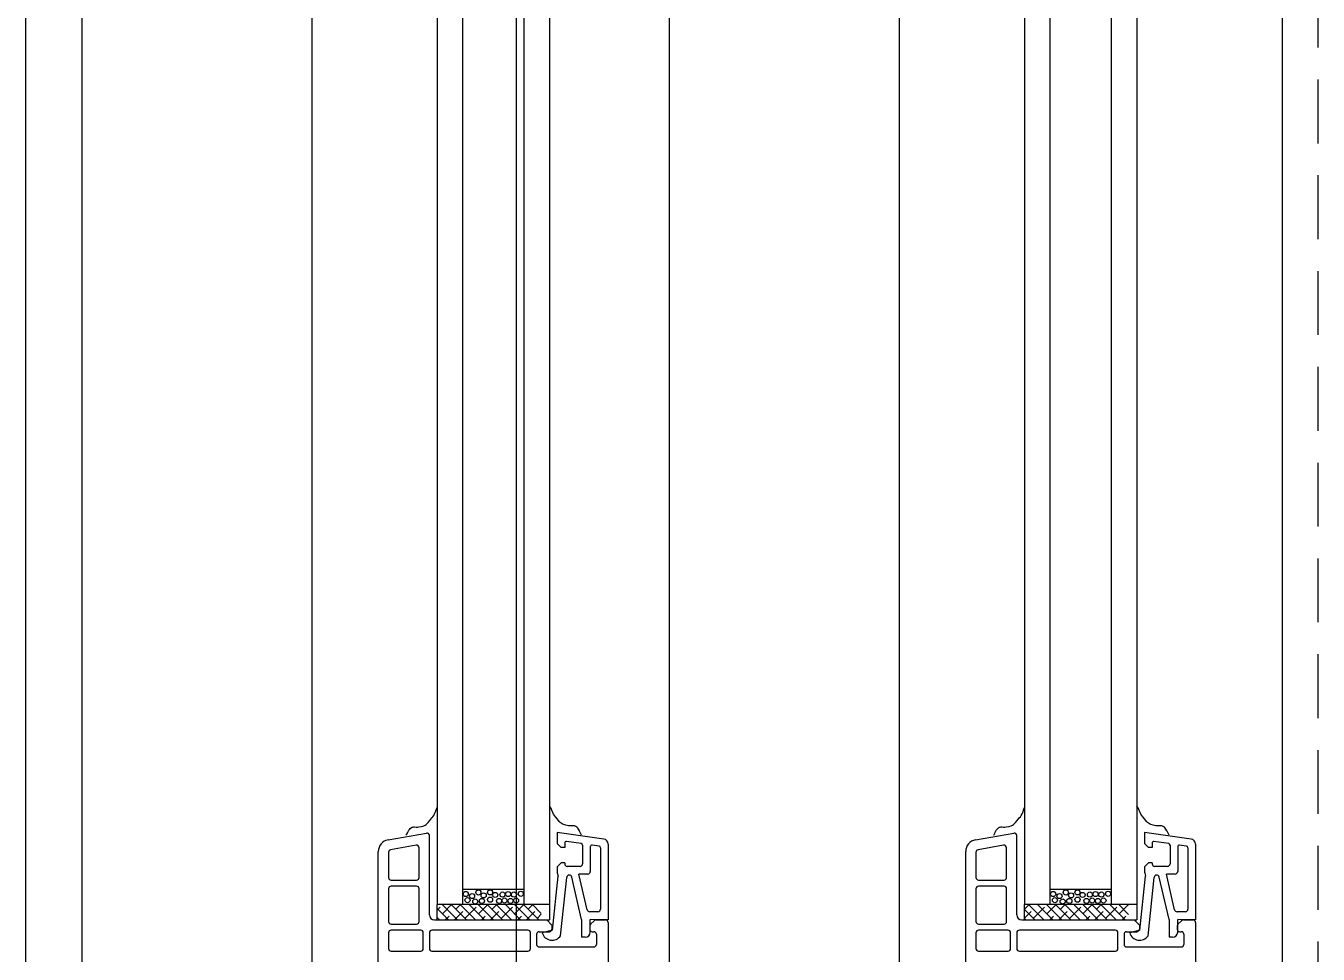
# Model space of a CAD drawing. Header units: millimetres. Extents: x 184384 to 428726, y 73696 to 101396.
# Drawn here: x 370172.1 to 370425.1, y 80314.1 to 80495.8 of the extents above; entities that cross this region are included whole.
import ezdxf

# ---------------------------------------------------------------- set-up
doc = ezdxf.new("R2010")
doc.units = ezdxf.units.MM
doc.header["$LTSCALE"] = 100
doc.header["$MEASUREMENT"] = 0
doc.linetypes.add('CEN', pattern=[62, 60, -1, 0, -1])
doc.linetypes.add('HIDDEN2', pattern=[0.1875, 0.125, -0.0625])
doc.layers.get('DEFPOINTS').update_dxf_attribs({"color": 171, "linetype": 'CONTINUOUS'})
for name, color, linetype in [('CEN(ST)', 1, 'CEN'), ('WIN', 4, 'CONTINUOUS'), ('WIN-G', 252, 'CONTINUOUS'), ('WIN2', 5, 'CONTINUOUS')]:
    doc.layers.add(name, color=color, linetype=linetype)

# ---------------------------------------------------------------- blocks, each defined once
blk = doc.blocks.new('PW1-SEC')
at = {"layer": 'WIN-G', "linetype": 'HIDDEN2'}
blk.add_line((253.0000939518213, 89.49999809270957), (253.0000939514721, 1110.500001854467), dxfattribs=at)
at = {"ltscale": 1000}
blk.add_wipeout([(246.00000000174623, -6.947899582632852e-10), (246.00000000133878, 1199.999999999247), (-2.9103830456733704e-10, 1199.999999999182), (5.820766091346741e-11, -7.59800729415412e-10)], dxfattribs=at).dxf.layer = 'DEFPOINTS'
at = {"layer": 'WIN-G'}
for p, q in [((246, 53.00000000005821), (245.9999999996508, 1146.999999999272)), ((0, 64), (-3.492459654808044e-10, 1135.999999999214)), ((80.50005599079304, 1072.622115603823), (80.50005599108408, 127.9999558478885)), ((85.50005599079304, 1072.000004968781), (85.50005599108408, 127.9999558478885)), ((97.50005599079304, 1072.000004968781), (97.50005599108408, 127.9999558478885)), ((102.500055990793, 1072.622115603823), (102.5000559910841, 127.9999558478885)), ((195.5000901368039, 1072.622115603852), (195.500090137095, 127.9999558479176)), ((200.5000901368039, 1072.00000496881), (200.500090137095, 127.9999558479176)), ((212.5000901368039, 1072.00000496881), (212.500090137095, 127.9999558479176)), ((217.5000901368039, 1072.622115603852), (217.500090137095, 127.9999558479176)), ((80.37777982276748, 146.681759774714), (80.50009013709496, 147.0197453126602)), ((102.7882320582576, 146.9312222749286), (102.500090137095, 147.2692078128748)), ((103.0096211805649, 146.3063997328572), (102.7882320582576, 146.9312222749286)), ((195.3777798227675, 146.6817597747431), (195.500090137095, 147.0197453126893)), ((217.7882320582576, 146.9312222749577), (217.500090137095, 147.2692078129039)), ((218.0096211805649, 146.3063997328863), (217.7882320582576, 146.9312222749577)), ((78.74393501129816, 144.0404609293037), (79.07916532081435, 144.4662904143624)), ((79.07916532081435, 144.4662904143624), (79.4968543573923, 144.9601876735978)), ((79.4968543573923, 144.9601876735978), (79.6963662840135, 145.2086967975192)), ((79.6963662840135, 145.2086967975192), (79.87481961768935, 145.4693650603585)), ((79.87481961768935, 145.4693650603585), (80.0278234258003, 145.7554367706471)), ((80.0278234258003, 145.7554367706471), (80.15639070046018, 146.0569372326427)), ((80.15639070046018, 146.0569372326427), (80.37777982276748, 146.681759774714)), ((103.13818845895, 146.0048992708616), (103.0096211805649, 146.3063997328572)), ((103.2911922633357, 145.7188275605731), (103.13818845895, 146.0048992708616)), ((103.4696455970115, 145.4581592977338), (103.2911922633357, 145.7188275605731)), ((103.6691575236327, 145.2096501738124), (103.4696455970115, 145.4581592977338)), ((104.0868465602107, 144.715752914577), (103.6691575236327, 145.2096501738124)), ((104.4220768734522, 144.2899234295182), (104.0868465602107, 144.715752914577)), ((104.6004895679362, 144.0927833319001), (104.4220768734522, 144.2899234295182)), ((193.7439350112982, 144.0404609293328), (194.0791653208144, 144.4662904143916)), ((194.0791653208144, 144.4662904143916), (194.4968543573923, 144.9601876736269)), ((194.4968543573923, 144.9601876736269), (194.6963662840135, 145.2086967975483)), ((194.6963662840135, 145.2086967975483), (194.8748196176894, 145.4693650603876)), ((194.8748196176894, 145.4693650603876), (195.0278234258003, 145.7554367706762)), ((195.0278234258003, 145.7554367706762), (195.1563907004602, 146.0569372326718)), ((195.1563907004602, 146.0569372326718), (195.3777798227675, 146.6817597747431)), ((218.13818845895, 146.0048992708907), (218.0096211805649, 146.3063997328863)), ((218.2911922633357, 145.7188275606022), (218.13818845895, 146.0048992708907)), ((218.4696455970115, 145.4581592977629), (218.2911922633357, 145.7188275606022)), ((218.6691575236327, 145.2096501738415), (218.4696455970115, 145.4581592977629)), ((219.0868465602107, 144.7157529146061), (218.6691575236327, 145.2096501738415)), ((219.4220768734522, 144.2899234295473), (219.0868465602107, 144.7157529146061)), ((219.6004895679362, 144.0927833319292), (219.4220768734522, 144.2899234295473)), ((74.47781980779837, 141.5801475048356), (74.7526833973534, 142.138408035069)), ((74.7526833973534, 142.138408035069), (74.76816068214248, 142.1694154143624)), ((74.76816068214248, 142.1694154143624), (74.98733559992979, 142.5464035868936)), ((74.98733559992979, 142.5464035868936), (75.11924661693047, 142.7202369794541)), ((75.11924661693047, 142.7202369794541), (75.2707546762831, 142.8799714446359)), ((75.2707546762831, 142.8799714446359), (75.50659665089916, 143.0606310367875)), ((75.50659665089916, 143.0606310367875), (75.63665070009301, 143.1274798289232)), ((75.63665070009301, 143.1274798289232), (75.77301297706435, 143.1723374724679)), ((75.77301297706435, 143.1723374724679), (75.92578404393862, 143.1933123916679)), ((75.92578404393862, 143.1933123916679), (76.08252254870604, 143.193376466661)), ((76.08252254870604, 143.193376466661), (76.40057645362685, 143.1718720794015)), ((76.40057645362685, 143.1718720794015), (76.66509175670217, 143.1721975431137)), ((76.66509175670217, 143.1721975431137), (76.92668528479408, 143.1960354000621)), ((76.92668528479408, 143.1960354000621), (77.44662747901748, 143.2965516448312)), ((77.44662747901748, 143.2965516448312), (77.93131316077779, 143.4424721449905)), ((77.93131316077779, 143.4424721449905), (78.15871289742063, 143.5439174920612)), ((78.15871289742063, 143.5439174920612), (78.3673122934706, 143.6722459197335)), ((78.3673122934706, 143.6722459197335), (78.56552231308888, 143.8433208316856)), ((78.56552231308888, 143.8433208316856), (78.74393501129816, 144.0404609293037)), ((104.7986995875544, 143.9217084199481), (104.6004895679362, 144.0927833319001)), ((105.0072989836044, 143.7933799922757), (104.7986995875544, 143.9217084199481)), ((105.2346987202473, 143.691934645205), (105.0072989836044, 143.7933799922757)), ((105.7193844020076, 143.5460141450458), (105.2346987202473, 143.691934645205)), ((106.239326596231, 143.4454979002767), (105.7193844020076, 143.5460141450458)), ((106.5009201243229, 143.4216600433283), (106.239326596231, 143.4454979002767)), ((106.7654354273982, 143.4213345796161), (106.5009201243229, 143.4216600433283)), ((107.083489332319, 143.4428389668756), (106.7654354273982, 143.4213345796161)), ((107.2402278370864, 143.4427748918824), (107.083489332319, 143.4428389668756)), ((107.3929989039607, 143.4217999726825), (107.2402278370864, 143.4427748918824)), ((107.529361180932, 143.3769423291378), (107.3929989039607, 143.4217999726825)), ((107.6594152301259, 143.3100935370021), (107.529361180932, 143.3769423291378)), ((107.8952572047419, 143.1294339448505), (107.6594152301259, 143.3100935370021)), ((108.0467652640946, 142.9696994796686), (107.8952572047419, 143.1294339448505)), ((108.1786762810952, 142.7958660945587), (108.0467652640946, 142.9696994796686)), ((108.3978511988826, 142.418877914577), (108.1786762810952, 142.7958660945587)), ((108.4133284836716, 142.3878705352836), (108.3978511988826, 142.418877914577)), ((108.8054025396414, 141.5874554962211), (108.4133284836716, 142.3878705352836)), ((189.4778198077984, 141.5801475048647), (189.7526833973534, 142.1384080350981)), ((189.7526833973534, 142.1384080350981), (189.7681606821425, 142.1694154143916)), ((189.7681606821425, 142.1694154143916), (189.9873355999298, 142.5464035869227)), ((189.9873355999298, 142.5464035869227), (190.1192466169305, 142.7202369794832)), ((190.1192466169305, 142.7202369794832), (190.2707546762831, 142.879971444665)), ((190.2707546762831, 142.879971444665), (190.5065966508992, 143.0606310368166)), ((190.5065966508992, 143.0606310368166), (190.636650700093, 143.1274798289523)), ((190.636650700093, 143.1274798289523), (190.7730129770644, 143.172337472497)), ((190.7730129770644, 143.172337472497), (190.9257840439386, 143.193312391697)), ((190.9257840439386, 143.193312391697), (191.082522548706, 143.1933764666901)), ((191.082522548706, 143.1933764666901), (191.4005764536269, 143.1718720794306)), ((191.4005764536269, 143.1718720794306), (191.6650917567022, 143.1721975431428)), ((191.6650917567022, 143.1721975431428), (191.9266852847941, 143.1960354000912)), ((191.9266852847941, 143.1960354000912), (192.4466274790175, 143.2965516448603)), ((192.4466274790175, 143.2965516448603), (192.9313131607778, 143.4424721450196)), ((192.9313131607778, 143.4424721450196), (193.1587128974206, 143.5439174920903)), ((193.1587128974206, 143.5439174920903), (193.3673122934706, 143.6722459197626)), ((193.3673122934706, 143.6722459197626), (193.5655223130889, 143.8433208317147)), ((193.5655223130889, 143.8433208317147), (193.7439350112982, 144.0404609293328)), ((219.7986995875544, 143.9217084199772), (219.6004895679362, 144.0927833319292)), ((220.0072989836044, 143.7933799923048), (219.7986995875544, 143.9217084199772)), ((220.2346987202473, 143.6919346452341), (220.0072989836044, 143.7933799923048)), ((220.7193844020076, 143.5460141450749), (220.2346987202473, 143.6919346452341)), ((221.239326596231, 143.4454979003058), (220.7193844020076, 143.5460141450749)), ((221.5009201243229, 143.4216600433574), (221.239326596231, 143.4454979003058)), ((221.7654354273982, 143.4213345796452), (221.5009201243229, 143.4216600433574)), ((222.083489332319, 143.4428389669047), (221.7654354273982, 143.4213345796452)), ((222.2402278370864, 143.4427748919115), (222.083489332319, 143.4428389669047)), ((222.3929989039607, 143.4217999727116), (222.2402278370864, 143.4427748919115)), ((222.529361180932, 143.3769423291669), (222.3929989039607, 143.4217999727116)), ((222.6594152301259, 143.3100935370312), (222.529361180932, 143.3769423291669)), ((222.8952572047419, 143.1294339448796), (222.6594152301259, 143.3100935370312)), ((223.0467652640946, 142.9696994796977), (222.8952572047419, 143.1294339448796)), ((223.1786762810952, 142.7958660945878), (223.0467652640946, 142.9696994796977)), ((223.3978511988826, 142.4188779146061), (223.1786762810952, 142.7958660945878)), ((223.4133284836716, 142.3878705353127), (223.3978511988826, 142.4188779146061)), ((223.8054025396414, 141.5874554962502), (223.4133284836716, 142.3878705353127)), ((85.50005599108408, 130.9972206354432), (97.50005599108408, 130.9972206354432)), ((200.500090137095, 130.9972206354723), (212.500090137095, 130.9972206354723)), ((102.5000559910841, 127.9999558478885), (80.50005599108408, 127.9999558478885)), ((80.50005599108408, 124.9999558478885), (80.50005599108408, 127.9999558478885)), ((80.50005599108408, 126.9148377776437), (81.0993884615309, 127.5141702518158)), ((82.72971939665149, 124.9999558404379), (80.50005599108408, 127.2296192497306)), ((84.49748634916614, 124.9999558404379), (81.49748634916614, 127.9999558404379)), ((81.54133019965957, 126.1883450374298), (83.35294100266765, 127.9999558404379)), ((86.26525330168079, 124.9999558478885), (83.26525330168079, 127.9999558478885)), ((83.88847490397166, 124.9999558329873), (85.51880584281753, 126.6302867755585)), ((84.19298062843154, 127.0722285136872), (85.1207079551823, 127.9999558404379)), ((88.03302025419543, 124.9999558478885), (85.03302025419543, 127.9999558478885)), ((85.96074758094619, 125.3044615537219), (88.1704562715895, 127.5141702443652)), ((89.80078720671008, 124.9999558478885), (86.8007872029848, 127.9999558478885)), ((86.84463105720351, 127.9561119899445), (86.88847490397166, 127.9999558329873)), ((91.56855415922473, 124.9999558478885), (88.56855415922473, 127.9999558478885)), ((88.61239801344345, 126.1883450374298), (90.42400881645153, 127.9999558404379)), ((93.33632111918996, 124.9999558404379), (90.33632111546467, 127.9999558478885)), ((90.95954271775554, 124.9999558329873), (92.58987365660141, 126.6302867755585)), ((91.26404844221543, 127.0722285136872), (92.19177576524089, 127.9999558329873)), ((95.10408807170461, 124.9999558404379), (92.10408806797932, 127.9999558478885)), ((93.03181539473007, 125.3044615611725), (95.24152408537338, 127.5141702518158)), ((96.87185502421926, 124.9999558404379), (93.87185502049397, 127.9999558478885)), ((93.9156988709874, 127.9561119899445), (93.95954271775554, 127.9999558329873)), ((98.6396219767339, 124.9999558404379), (95.63962197300862, 127.9999558478885)), ((95.68346581977676, 126.1883450374298), (97.49507661905955, 127.9999558329873)), ((100.4073889292486, 124.9999558404379), (97.40738892552326, 127.9999558478885)), ((98.03061052408884, 124.9999558329873), (99.66094146293472, 126.6302867755585)), ((98.33511624854873, 127.0722285136872), (99.2628435715742, 127.9999558329873)), ((100.9001240953512, 126.2749876231246), (99.17515587803791, 127.9999558478885)), ((102.5000559910841, 127.9999558478885), (102.5000559910841, 124.9999558478885)), ((195.5000901333697, 127.1052021980868), (196.3948437757499, 127.9999558330164)), ((217.500090137095, 127.9999558479176), (195.500090137095, 127.9999558479176)), ((195.500090137095, 124.9999558479176), (195.500090137095, 127.9999558479176)), ((197.5393891334243, 124.999955840467), (195.5000901333697, 127.0392548442469)), ((195.5000901333697, 125.3374352381215), (196.7929416671104, 126.630286768137)), ((199.3071560859389, 124.999955840467), (196.3071560896642, 127.9999558330164)), ((197.2348834052391, 125.304461553751), (199.4445920958824, 127.5141702443943)), ((201.0749230384536, 124.999955840467), (198.0749230421789, 127.9999558330164)), ((198.1187668814964, 127.956111982523), (198.1626107319898, 127.9999558330164)), ((202.8426899946935, 124.9999558330164), (199.8426899946935, 127.9999558330164)), ((199.8865338377364, 126.1883450374589), (201.6981446407444, 127.999955840467)), ((204.6104569472081, 124.999955840467), (201.6104569472081, 127.999955840467)), ((202.2336785457737, 124.999955840467), (203.8640094808943, 126.6302867755876)), ((202.5381842665083, 127.0722285137163), (203.4659115932591, 127.999955840467)), ((206.3782238997228, 124.999955840467), (203.3782238959975, 127.9999558479176)), ((204.3059512227483, 125.304461553751), (206.5156599133916, 127.5141702443943)), ((208.1459908522374, 124.999955840467), (205.1459908522374, 127.999955840467)), ((205.1898346952803, 127.9561119899736), (205.2336785457737, 127.999955840467)), ((209.9137578084774, 124.999955840467), (206.9137578084774, 127.999955840467)), ((206.9576016515202, 126.1883450300083), (208.7692124545283, 127.9999558330164)), ((211.681524760992, 124.999955840467), (208.681524760992, 127.999955840467)), ((209.3047463595576, 124.9999558330164), (210.9350772984035, 126.6302867755876)), ((209.6092520802922, 127.0722285062657), (210.5369794033177, 127.9999558330164)), ((213.4492917135067, 124.999955840467), (210.4492917135067, 127.999955840467)), ((211.3770190365321, 125.3044615612016), (213.5867277271755, 127.5141702518449)), ((215.2170586660213, 124.999955840467), (212.2170586660213, 127.999955840467)), ((212.2609025127895, 127.9561119899736), (212.3047463595576, 127.9999558330164)), ((215.9001582450874, 126.0846232176409), (213.9848256148107, 127.999955840467)), ((214.0286694615788, 126.1883450374589), (215.8402802608616, 127.9999558330164)), ((215.9001582413621, 127.8523901701556), (215.7525925710506, 127.999955840467)), ((217.500090137095, 127.9999558479176), (217.500090137095, 124.9999558479176)), ((80.96195244413684, 124.9999558404379), (80.50005599108408, 125.461852297216)), ((80.50005599108408, 124.9999558478885), (102.5000559910841, 124.9999558478885)), ((82.120707951457, 124.9999558329873), (82.86715541404556, 125.7464032993012)), ((89.19177576524089, 124.9999558329873), (89.93822322782944, 125.7464032993012)), ((96.2628435715742, 124.9999558329873), (97.00929103416274, 125.7464032993012)), ((100.1028832010634, 125.3044615611725), (100.9001240916259, 126.101702451735)), ((195.7716221809096, 124.999955840467), (195.5000901333697, 125.2714878917322)), ((195.500090137095, 124.9999558479176), (217.500090137095, 124.9999558479176)), ((200.4659115969844, 124.9999558479176), (201.2123590521223, 125.7464032993303)), ((207.536979407043, 124.9999558330164), (208.2834268659062, 125.7464032918797)), ((214.6080472133763, 124.9999558330164), (215.3544946759648, 125.7464032993303))]:
    blk.add_line(p, q, dxfattribs=at)
for centre in [(86.11508241665433, 130.0694826692634), (86.46470361200045, 128.8704797923856), (87.36190225553582, 129.6620096415572), (87.98287579041789, 128.6018094867759), (88.59487967935274, 130.3721989319019), (89.29000751298736, 128.7166649103456), (89.62591449540923, 129.8049370050721), (90.88180438798736, 128.9666725397401), (90.88287250322173, 130.3901268244081), (91.88772479814361, 129.8869835138612), (92.64077655595611, 128.7141700983339), (93.31185809892486, 129.9696556330018), (93.72982684892486, 128.797093987494), (94.41980401423643, 130.0665556490712), (94.88468681272934, 128.7141700983339), (95.55576835569809, 129.9696556330018), (95.97373710569809, 128.797093987494), (96.88237979260157, 130.1123097092204), (201.1151165626652, 130.0694826692925), (201.4647377617366, 128.8704797924147), (202.361936405272, 129.6620096415863), (202.9829099401541, 128.601809486805), (203.5949138253636, 130.3721989319311), (204.2900416627235, 128.7166649103747), (204.6259486451454, 129.8049370051012), (205.8818385377235, 128.9666725397692), (205.8829066529579, 130.3901268244372), (206.8877589478798, 129.8869835138903), (207.6408107056923, 128.714170098363), (208.311892248661, 129.9696556330309), (208.729860998661, 128.7970939875231), (209.4198381639726, 130.0665556491003), (209.8847209587402, 128.714170098363), (210.555802501709, 129.9696556330309), (210.973771251709, 128.7970939875231), (211.8824139386124, 130.1123097092495)]:
    blk.add_circle(centre, 0.5, dxfattribs=at)
at = {"layer": 'WIN2'}
for p, q in [((70.90069932860206, 140.6674099490338), (78.41326604780625, 141.9920781553083)), ((104.0000967643864, 142.112312167912), (104.0000967643864, 139.9818495214276)), ((113.1332500502176, 140.8287265301042), (104.0000967643864, 142.112312167912)), ((185.9006993286021, 140.6674099490629), (193.4132660478062, 141.9920781553374)), ((219.0000967643864, 142.1123121679411), (219.0000967643864, 139.9818495214568)), ((228.1332500502176, 140.8287265301333), (219.0000967643864, 142.1123121679411)), ((76.41326604780625, 139.608570970624), (71.41326604780625, 138.7269360646897)), ((79.00009013709496, 125.9999558478885), (79.00009013709496, 141.4996742755466)), ((104.8000883720524, 139.1818540990644), (104.0000967643864, 139.9818495214276)), ((105.5000967643864, 139.1818540990644), (104.8000883720524, 139.1818540990644)), ((105.5000967643864, 140.0409743860655), (105.5000967643864, 139.1818540990644)), ((108.739896248997, 139.9314348548942), (105.8438778258569, 140.3384444117837)), ((109.0000967643864, 139.6334045008116), (109.0000967643864, 135.9818571508222)), ((110.5000967643864, 139.3382690027647), (110.5000967643864, 134.4818571508222)), ((112.2389211915142, 139.4396737814241), (110.8438004962809, 139.6357504278712)), ((114.0000967643864, 139.8376310766034), (114.0000967643864, 124.9901124239259)), ((191.4132660478062, 139.6085709706531), (186.4132660478062, 138.7269360647188)), ((194.000090137095, 125.9999558479176), (194.000090137095, 141.4996742755757)), ((219.8000883720524, 139.1818540990935), (219.0000967643864, 139.9818495214568)), ((220.5000967643864, 139.1818540990935), (219.8000883720524, 139.1818540990935)), ((220.5000967643864, 140.0409743860946), (220.5000967643864, 139.1818540990935)), ((223.739896248997, 139.9314348549233), (220.8438778258569, 140.3384444118128)), ((224.0000967643864, 139.6334045008407), (224.0000967643864, 135.9818571508513)), ((225.5000967643864, 139.3382690027938), (225.5000967643864, 134.4818571508513)), ((227.2389211915142, 139.4396737814532), (225.8438004962809, 139.6357504279003)), ((229.0000967643864, 139.8376310766325), (229.0000967643864, 124.990112423955)), ((69.00009013712406, 50.4999835640192), (69.00009013709496, 138.402352117002)), ((71.00009013709496, 138.2345321923785), (71.00009013709496, 133.2999558449083)), ((77.00009013709496, 133.2999558449083), (77.00009013709496, 139.1161670908623)), ((112.5000967606611, 139.1415145471983), (112.5000967643864, 127.1123197973066)), ((184.0000901371241, 50.49998356407741), (184.000090137095, 138.4023521170602)), ((186.000090137095, 138.2345321924076), (186.000090137095, 133.2999558449374)), ((192.000090137095, 133.2999558449374), (192.000090137095, 139.1161670908914)), ((227.5000967606611, 139.1415145472274), (227.5000967643864, 127.1123197973357)), ((104.8001150749333, 136.1818540990644), (104.0000967643864, 135.3818396032148)), ((104.0000967643864, 135.3818396032148), (104.0000967643864, 134.3550497517281)), ((104.0489947274036, 134.1908919960551), (104.2065138481266, 133.5391767919355)), ((105.5000967643864, 136.1818540990644), (104.8001150749333, 136.1818540990644)), ((105.5000967643864, 136.1818540990644), (105.5000967643864, 135.9818571508222)), ((108.5000967643864, 135.4818571508222), (106.0000967643864, 135.4818571508222)), ((219.8001150749333, 136.1818540990935), (219.0000967643864, 135.3818396032439)), ((219.0000967643864, 135.3818396032439), (219.0000967643864, 134.3550497517572)), ((219.0489947274036, 134.1908919960842), (219.2065138481266, 133.5391767919646)), ((220.5000967643864, 136.1818540990935), (219.8001150749333, 136.1818540990935)), ((220.5000967643864, 136.1818540990935), (220.5000967643864, 135.9818571508513)), ((223.5000967643864, 135.4818571508513), (221.0000967643864, 135.4818571508513)), ((71.50009013709496, 132.7999558449083), (76.50009013709496, 132.7999558449083)), ((76.50009013709496, 131.599955841928), (71.50009013709496, 131.599955841928)), ((103.1000972911424, 123.0123122036748), (104.2065138481266, 133.5391767919355)), ((104.6929672918923, 121.9039480239444), (105.8943232930906, 133.334118269413)), ((108.8000960014469, 125.1123286113434), (106.8786494433589, 133.3948475495272)), ((109.902171883703, 126.9993264824443), (108.2823080680973, 133.9818571508222)), ((110.0000967643864, 133.9818571508222), (108.2823080680973, 133.9818571508222)), ((186.500090137095, 132.7999558449374), (191.500090137095, 132.7999558449374)), ((191.500090137095, 131.5999558419571), (186.500090137095, 131.5999558419571)), ((218.1000972911424, 123.0123122037039), (219.2065138481266, 133.5391767919646)), ((219.6929672918923, 121.9039480239735), (220.8943232930906, 133.3341182694421)), ((223.8000960014469, 125.1123286113725), (221.8786494433589, 133.3948475495563)), ((224.902171883703, 126.9993264824734), (223.2823080680973, 133.9818571508513)), ((225.0000967643864, 133.9818571508513), (223.2823080680973, 133.9818571508513)), ((71.00009013709496, 131.099955841928), (71.00009013709496, 124.6999558434181)), ((77.00009013709496, 124.6999558434181), (77.00009013709496, 131.099955841928)), ((186.000090137095, 131.0999558419571), (186.000090137095, 124.6999558434472)), ((192.000090137095, 124.6999558434472), (192.000090137095, 131.0999558419571)), ((112.0000967643864, 126.6123197973066), (110.3892370871908, 126.6123197973066)), ((227.0000967643864, 126.6123197973357), (225.3892370871908, 126.6123197973357)), ((71.50009013709496, 124.1999558434181), (76.50009013709496, 124.1999558434181)), ((80.00009013709496, 124.9999558478885), (102.0001582428522, 124.9999558478885)), ((102.0001582428522, 124.9999558478885), (103.0000899471052, 124.0000834092789)), ((103.0000899471052, 124.0000834092789), (103.0000899471052, 123.1999558434181)), ((108.8000960014469, 125.1123286113434), (108.8000960014469, 121.6123197973066)), ((114.0000967643864, 124.9901124239259), (110.5000967643864, 125.1123301089101)), ((110.5000967643864, 122.6123197973066), (110.5000967643864, 125.1123301089101)), ((110.5464999340184, 124.1465300172858), (111.2534791528888, 124.853509232431)), ((111.6070325448818, 124.9999558478885), (113.5000899471052, 124.9999558478885)), ((114.0000899471052, 124.4999558478885), (114.0000899471343, 50.49998356404831)), ((186.500090137095, 124.1999558434472), (191.500090137095, 124.1999558434472)), ((195.000090137095, 124.9999558479176), (217.0001582428522, 124.9999558479176)), ((217.0001582428522, 124.9999558479176), (218.0000899471052, 124.000083409308)), ((218.0000899471052, 124.000083409308), (218.0000899471052, 123.1999558434472)), ((223.8000960014469, 125.1123286113725), (223.8000960014469, 121.6123197973357)), ((229.0000967643864, 124.990112423955), (225.5000967643864, 125.1123301089392)), ((225.5000967643864, 122.6123197973357), (225.5000967643864, 125.1123301089392)), ((225.5464999340184, 124.1465300173149), (226.2534791528888, 124.8535092324601)), ((226.6070325448818, 124.9999558479176), (228.5000899471052, 124.9999558479176)), ((229.0000899471052, 124.4999558479176), (229.0000899471343, 50.49998356407741)), ((71.00009013709496, 122.4999558478885), (71.00009013709496, 119.3999484777742)), ((77.30009013784002, 122.9999558478885), (71.50009013709496, 122.9999558478885)), ((77.80009013784002, 119.3999484777742), (77.80009013784002, 122.4999558478885)), ((79.00009013709496, 122.4999558478885), (79.00009013709496, 119.3999484777742)), ((98.30008994785021, 122.9999558478885), (79.50009013709496, 122.9999558478885)), ((98.80008994785021, 119.3999484777742), (98.80008994785021, 122.4999558478885)), ((100.0000899471052, 122.1999558434181), (100.0000899471052, 120.1999558434181)), ((100.5000899471052, 122.6999558434181), (102.5000899471052, 122.6999558434181)), ((103.1000972911424, 123.0123122036748), (101.1000702120073, 122.4764025807672)), ((109.5000967643864, 121.6123197973066), (108.8000960014469, 121.6123197973066)), ((110.4000533260114, 123.7929766252928), (110.4000533260114, 123.1999558434181)), ((110.9000533260114, 122.6999558434181), (111.2000899463601, 122.6999558434181)), ((111.7000899463601, 122.1999558434181), (111.7000899463601, 120.1999558434181)), ((186.000090137095, 122.4999558479176), (186.000090137095, 119.3999484778033)), ((192.30009013784, 122.9999558479176), (186.500090137095, 122.9999558479176)), ((192.80009013784, 119.3999484778033), (192.80009013784, 122.4999558479176)), ((194.000090137095, 122.4999558479176), (194.000090137095, 119.3999484778033)), ((213.3000899478502, 122.9999558479176), (194.500090137095, 122.9999558479176)), ((213.8000899478502, 119.3999484778033), (213.8000899478502, 122.4999558479176)), ((215.0000899471052, 122.1999558434472), (215.0000899471052, 120.1999558434472)), ((215.5000899471052, 122.6999558434472), (217.5000899471052, 122.6999558434472)), ((218.1000972911424, 123.0123122037039), (216.1000702120073, 122.4764025807963)), ((224.5000967643864, 121.6123197973357), (223.8000960014469, 121.6123197973357)), ((225.4000533260114, 123.7929766253219), (225.4000533260114, 123.1999558434472)), ((225.9000533260114, 122.6999558434472), (226.2000899463601, 122.6999558434472)), ((226.7000899463601, 122.1999558434472), (226.7000899463601, 120.1999558434472)), ((100.5000899471052, 119.6999558434181), (111.2000899463601, 119.6999558434181)), ((215.5000899471052, 119.6999558434472), (226.2000899463601, 119.6999558434472)), ((71.50009013709496, 118.8999484777742), (77.30009013784002, 118.8999484777742)), ((79.50009013709496, 118.8999484777742), (98.30008994785021, 118.8999484777742)), ((186.500090137095, 118.8999484778033), (192.30009013784, 118.8999484778033)), ((194.500090137095, 118.8999484778033), (213.3000899478502, 118.8999484778033))]:
    blk.add_line(p, q, dxfattribs=at)
for points in [[(56.00008994678501, 1149.499977252592), (56.00008994713426, 50.4999835640192, -0.414213562373095), (55.50008994713426, 49.9999835640192), (42.50009395182133, 49.9999835640192, -0.414213562373095), (42.00009395182133, 50.4999835640192), (42.00009395179222, 100.9999606758356, 0.414213562373095), (41.00009395179222, 101.9999606758356), (34.00009395179222, 101.9999606758356), (33.50009395179222, 102.4999606758356), (33.00009395179222, 101.9999606758356), (26.00009395179222, 101.9999606758356, 0.414213562373095), (25.00009395179222, 100.9999606758356), (25.00009395182133, 50.4999835640192, -0.414213562373095), (24.50009395182133, 49.9999835640192), (11.50009013712406, 49.9999835640192, -0.414213562373095), (11.00009013712406, 50.4999835640192), (11.00009013677482, 1149.499977252592, -0.414213562373095)], [(171.000089946785, 1149.499977252621), (171.0000899471343, 50.49998356404831, -0.414213562373095), (170.5000899471343, 49.99998356404831), (157.5000939518213, 49.99998356404831, -0.414213562373095), (157.0000939518213, 50.49998356404831), (157.0000939517922, 100.9999606758647, 0.414213562373095), (156.0000939517922, 101.9999606758647), (149.0000939517922, 101.9999606758647), (148.5000939517922, 102.4999606758647), (148.0000939517922, 101.9999606758647), (141.0000939517922, 101.9999606758647, 0.414213562373095), (140.0000939517922, 100.9999606758647), (140.0000939518213, 50.49998356404831, -0.414213562373095), (139.5000939518213, 49.99998356404831), (126.5000901371241, 49.99998356404831, -0.414213562373095), (126.0000901371241, 50.49998356404831), (126.0000901367748, 1149.499977252621, -0.414213562373095)]]:
    blk.add_lwpolyline(points, format="xyb", dxfattribs=at)
for centre, radius, start, end in [((78.50009013709496, 141.4996742755466), 0.5, 0, 100.0000000783684), ((193.500090137095, 141.4996742755757), 0.5, 0, 100.0000000783684), ((71.30009013784002, 138.4023521170311), 2.3, 100.0000000783684, 180), ((76.50009013709496, 139.1161670908623), 0.5, 0, 100.0000000783684), ((105.8000960014469, 140.0416563451581), 0.300000011920929, 81.60831790129535, 180.1302449894548), ((108.7000975273259, 139.6340864599042), 0.300000011920929, 359.8697550105452, 82.37653047388797), ((110.8000960014469, 139.3389509618573), 0.300000011920929, 81.62324623908722, 180.1302449894548), ((112.2000975273259, 139.1421965062909), 0.300000011920929, 359.8697550105452, 82.56437267230606), ((113.0000967643864, 139.8376310766034), 1, 0, 82.34815308730988), ((186.30009013784, 138.4023521170602), 2.3, 100.0000000783684, 180), ((191.500090137095, 139.1161670908914), 0.5, 0, 100.0000000783684), ((220.8000960014469, 140.0416563451872), 0.300000011920929, 81.60831790129535, 180.1302449894548), ((223.7000975273259, 139.6340864599333), 0.300000011920929, 359.8697550105452, 82.37653047388797), ((225.8000960014469, 139.3389509618864), 0.300000011920929, 81.62324623908722, 180.1302449894548), ((227.2000975273259, 139.14219650632), 0.300000011920929, 359.8697550105452, 82.56437267230606), ((228.0000967643864, 139.8376310766325), 1, 0, 82.34815308730988), ((71.50009013709496, 138.2345321923785), 0.5, 100.0000000783684, 180), ((186.500090137095, 138.2345321924076), 0.5, 100.0000000783684, 180), ((104.3000967614062, 134.3550497517281), 0.3, 180, 213.174619587191), ((106.0000967643864, 135.9818571508222), 0.5, 180, 270), ((108.5000967643864, 135.9818571508222), 0.5, 270, 0), ((110.0000967643864, 134.4818571508222), 0.5, 270, 0), ((219.3000967614062, 134.3550497517572), 0.3, 180, 213.174619587191), ((221.0000967643864, 135.9818571508513), 0.5, 180, 270), ((223.5000967643864, 135.9818571508513), 0.5, 270, 0), ((225.0000967643864, 134.4818571508513), 0.5, 270, 0), ((71.50009013709496, 133.2999558449083), 0.5, 180, 270), ((71.50009013709496, 131.099955841928), 0.5, 90, 180), ((76.50009013709496, 133.2999558449083), 0.5, 270, 0), ((76.50009013709496, 131.099955841928), 0.5, 0, 90), ((106.3915842547722, 133.2818541825109), 0.5, 13.06090844852744, 174.0000166763049), ((186.500090137095, 133.2999558449374), 0.5, 180, 270), ((186.500090137095, 131.0999558419571), 0.5, 90, 180), ((191.500090137095, 133.2999558449374), 0.5, 270, 0), ((191.500090137095, 131.0999558419571), 0.5, 0, 90), ((221.3915842547722, 133.28185418254), 0.5, 13.06090844852744, 174.0000166763049), ((110.3892370871908, 127.1123197973066), 0.5, 193.0609023137694, 270), ((112.0000967643864, 127.1123197973066), 0.5, 270, 0), ((225.3892370871908, 127.1123197973357), 0.5, 193.0609023137694, 270), ((227.0000967643864, 127.1123197973357), 0.5, 270, 0), ((71.50009013709496, 124.6999558434181), 0.5, 180, 270), ((76.50009013709496, 124.6999558434181), 0.5, 270, 0), ((80.00009013709496, 125.9999558478885), 1, 180, 270), ((110.9000533260114, 123.7929766252928), 0.5, 134.9999998305016, 180), ((111.6070325448818, 124.4999558478885), 0.5, 90, 134.9999998305016), ((113.5000899471052, 124.4999558478885), 0.5, 0, 90), ((186.500090137095, 124.6999558434472), 0.5, 180, 270), ((191.500090137095, 124.6999558434472), 0.5, 270, 0), ((195.000090137095, 125.9999558479176), 1, 180, 270), ((225.9000533260114, 123.7929766253219), 0.5, 134.9999998305016, 180), ((226.6070325448818, 124.4999558479176), 0.5, 90, 134.9999998305016), ((228.5000899471052, 124.4999558479176), 0.5, 0, 90), ((71.50009013709496, 122.4999558478885), 0.5, 90, 180), ((77.30009013784002, 122.4999558478885), 0.5, 0, 90), ((79.50009013709496, 122.4999558478885), 0.5, 90, 180), ((98.30008994785021, 122.4999558478885), 0.5, 0, 90), ((100.5000899471052, 122.1999558434181), 0.5, 90, 180), ((103.0272993705876, 123.010993808537), 2, 195.5034032879064, 326.3909645699406), ((102.5000899471052, 123.1999558434181), 0.5, 270, 0), ((109.5000967643864, 122.6123197973066), 1, 270, 0), ((110.9000533260114, 123.1999558434181), 0.5, 180, 270), ((111.2000899463601, 122.1999558434181), 0.5, 0, 90), ((186.500090137095, 122.4999558479176), 0.5, 90, 180), ((192.30009013784, 122.4999558479176), 0.5, 0, 90), ((194.500090137095, 122.4999558479176), 0.5, 90, 180), ((213.3000899478502, 122.4999558479176), 0.5, 0, 90), ((215.5000899471052, 122.1999558434472), 0.5, 90, 180), ((218.0272993705876, 123.0109938085661), 2, 195.5034032879064, 326.3909645699406), ((217.5000899471052, 123.1999558434472), 0.5, 270, 0), ((224.5000967643864, 122.6123197973357), 1, 270, 0), ((225.9000533260114, 123.1999558434472), 0.5, 180, 270), ((226.2000899463601, 122.1999558434472), 0.5, 0, 90), ((71.50009013709496, 119.3999484777742), 0.5, 180, 270), ((77.30009013784002, 119.3999484777742), 0.5, 270, 0), ((79.50009013709496, 119.3999484777742), 0.5, 180, 270), ((98.30008994785021, 119.3999484777742), 0.5, 270, 0), ((100.5000899471052, 120.1999558434181), 0.5, 180, 270), ((111.2000899463601, 120.1999558434181), 0.5, 270, 0), ((186.500090137095, 119.3999484778033), 0.5, 180, 270), ((192.30009013784, 119.3999484778033), 0.5, 270, 0), ((194.500090137095, 119.3999484778033), 0.5, 180, 270), ((213.3000899478502, 119.3999484778033), 0.5, 270, 0), ((215.5000899471052, 120.1999558434472), 0.5, 180, 270), ((226.2000899463601, 120.1999558434472), 0.5, 270, 0)]:
    blk.add_arc(centre, radius, start, end, dxfattribs=at)

msp = doc.modelspace()

# ---------------------------------------------------------------- block references
at = {"layer": 'WIN'}
msp.add_blockref('PW1-SEC', (370172.1387062501, 80195.81778686515), dxfattribs=at)

# ---------------------------------------------------------------- next in the draw order: linework, layer by layer
at = {"layer": 'CEN(ST)'}
msp.add_lwpolyline([(370268.1387062526, 84845.81778685786), (370268.1387062526, 75695.81778686447)], dxfattribs=at)

doc.saveas('drawing.dxf')
